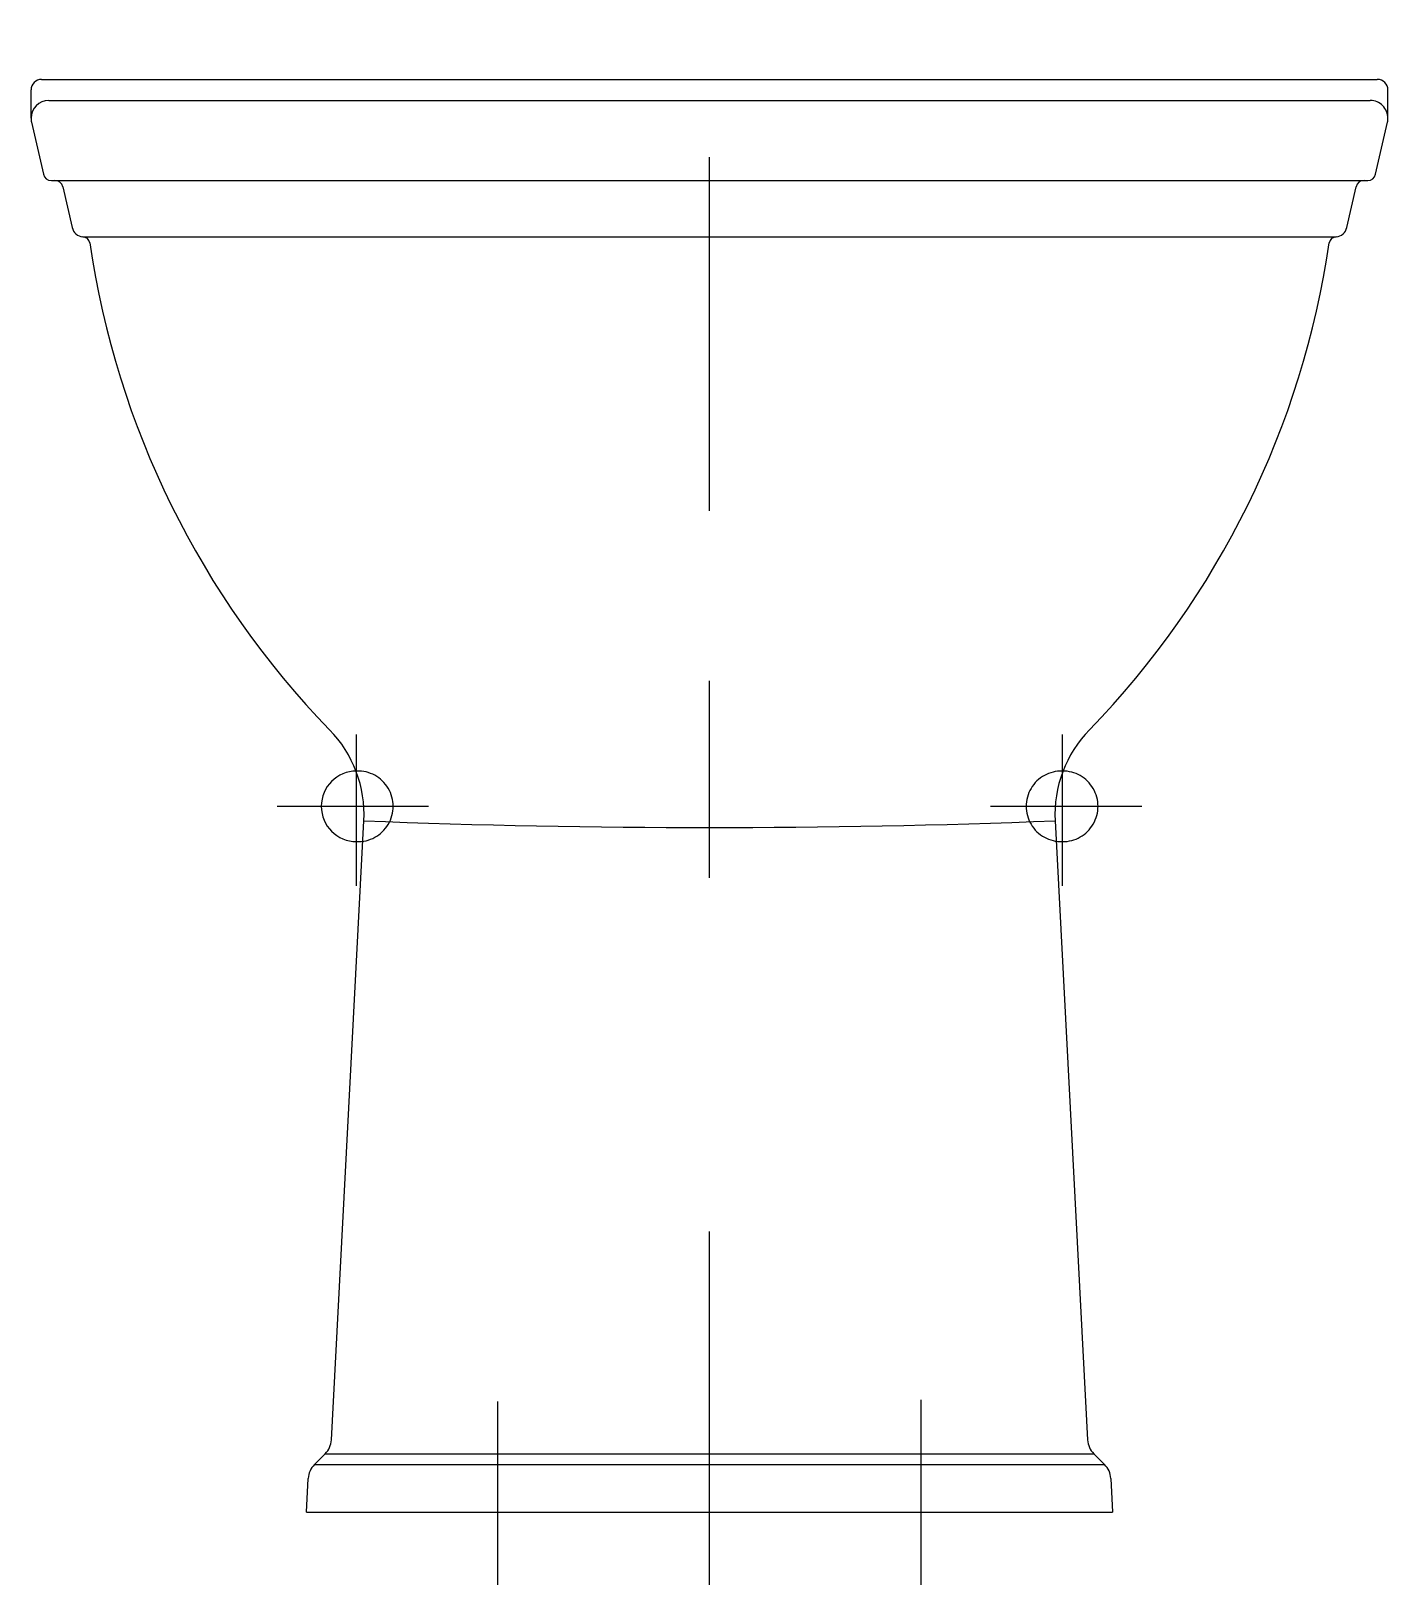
# Model space of a CAD drawing. Extents: x -385.993 to -385.609, y 323.512 to 323.951.
import ezdxf

# ---------------------------------------------------------------- set-up
doc = ezdxf.new("R2010")
doc.units = 0
doc.header["$LTSCALE"] = 0.2
doc.header["$MEASUREMENT"] = 0
for name, pattern in [('AXES', [0.54, 0.3, -0.08, 0.08, -0.08]), ('CACHE', [0.24, 0.12, -0.12]), ('CONTINU', [0])]:
    doc.linetypes.add(name, pattern=pattern)
doc.layers.get('0').update_dxf_attribs({"linetype": 'CONTINUOUS'})
doc.layers.add('DECA_EIXOS', color=5, linetype='AXES')

msp = doc.modelspace()

# ---------------------------------------------------------------- linework, layer by layer
at = {"linetype": 'CONTINU'}
for points in [[(-385.98982, 323.93759, 0.414223), (-385.99281, 323.9346)], [(-385.60905, 323.9346, 0.414205), (-385.61205, 323.93759)], [(-385.98782, 323.93161, 0.414209), (-385.99281, 323.92662)], [(-385.60905, 323.92662, 0.414218), (-385.61404, 323.93161)], [(-385.99281, 323.92662, 0.056059), (-385.99269, 323.92551)], [(-385.60918, 323.92551, 0.056057), (-385.60905, 323.92662)], [(-385.98932, 323.91074, 0.349548), (-385.98708, 323.90898)], [(-385.98382, 323.90723, 0.349469), (-385.98606, 323.90898)], [(-385.61581, 323.90898, 0.349585), (-385.61805, 323.90722)], [(-385.61478, 323.90898, 0.349416), (-385.61254, 323.91074)], [(-385.9812, 323.89571, 0.326084), (-385.97818, 323.89303)], [(-385.62369, 323.89303, 0.326237), (-385.62067, 323.89571)], [(-385.97621, 323.89132, 0.371876), (-385.97818, 323.89303)], [(-385.97621, 323.89132, 0.157639), (-385.90838, 323.75363)], [(-385.69348, 323.75363, 0.15764), (-385.62566, 323.89132)], [(-385.62369, 323.89303, 0.371873), (-385.62566, 323.89132)], [(-385.89869, 323.72787, 0.208439), (-385.90838, 323.75363)], [(-385.69348, 323.75363, 0.208439), (-385.70318, 323.72787)], [(-385.89869, 323.72787, 0.019086), (-385.70318, 323.72787)], [(-385.90961, 323.54887, 0.185338), (-385.90787, 323.55279)], [(-385.694, 323.55279, 0.18534), (-385.69225, 323.54887)], [(-385.91269, 323.54579, 0.185341), (-385.91443, 323.54187)], [(-385.68743, 323.54187, 0.185338), (-385.68918, 323.54579)]]:
    msp.add_lwpolyline(points, format="xyb", dxfattribs=at)
for points in [[(-385.99281, 323.92662), (-385.99281, 323.9346)], [(-385.98982, 323.93759), (-385.61205, 323.93759)], [(-385.60905, 323.92662), (-385.60905, 323.9346)], [(-385.98782, 323.93161), (-385.61404, 323.93161)], [(-385.99269, 323.92551), (-385.98932, 323.91074)], [(-385.61254, 323.91074), (-385.60918, 323.92551)], [(-385.98708, 323.90898), (-385.98606, 323.90898)], [(-385.98606, 323.90898), (-385.61581, 323.90898)], [(-385.61581, 323.90898), (-385.61478, 323.90898)], [(-385.98382, 323.90723), (-385.9812, 323.89571)], [(-385.62067, 323.89571), (-385.61805, 323.90722)], [(-385.97818, 323.89303), (-385.62369, 323.89303)], [(-385.90787, 323.55279), (-385.89869, 323.72787)], [(-385.70318, 323.72787), (-385.694, 323.55279)], [(-385.91269, 323.54579), (-385.90961, 323.54887)], [(-385.90961, 323.54887), (-385.69225, 323.54887)], [(-385.69225, 323.54887), (-385.68918, 323.54579)], [(-385.91269, 323.54579), (-385.68918, 323.54579)], [(-385.91493, 323.53236), (-385.91443, 323.54187)], [(-385.68743, 323.54187), (-385.68693, 323.53236)], [(-385.91493, 323.53236), (-385.68693, 323.53236)]]:
    msp.add_lwpolyline(points, dxfattribs=at)
at = {"linetype": 'CACHE'}
for points in [[(-385.90075, 323.74196, 1), (-385.90075, 323.722)], [(-385.90075, 323.722, 1.03754), (-385.90075, 323.74196)], [(-385.70112, 323.74196, 1.027987), (-385.70112, 323.722)], [(-385.70112, 323.722, 1.009295), (-385.70112, 323.74196)]]:
    msp.add_lwpolyline(points, format="xyb", dxfattribs=at)
at = {"layer": 'DECA_EIXOS'}
for points in [[(-385.80093, 323.81558), (-385.80093, 323.95125)], [(-385.80093, 323.51176), (-385.80093, 323.76749)], [(-385.90075, 323.70952), (-385.90075, 323.75234)], [(-385.70112, 323.70952), (-385.70112, 323.75234)], [(-385.9232, 323.73198), (-385.88038, 323.73198)], [(-385.72148, 323.73198), (-385.67866, 323.73198)], [(-385.86082, 323.51176), (-385.86082, 323.56365)], [(-385.74105, 323.51176), (-385.74105, 323.56412)]]:
    msp.add_lwpolyline(points, dxfattribs=at)

doc.saveas('drawing.dxf')
